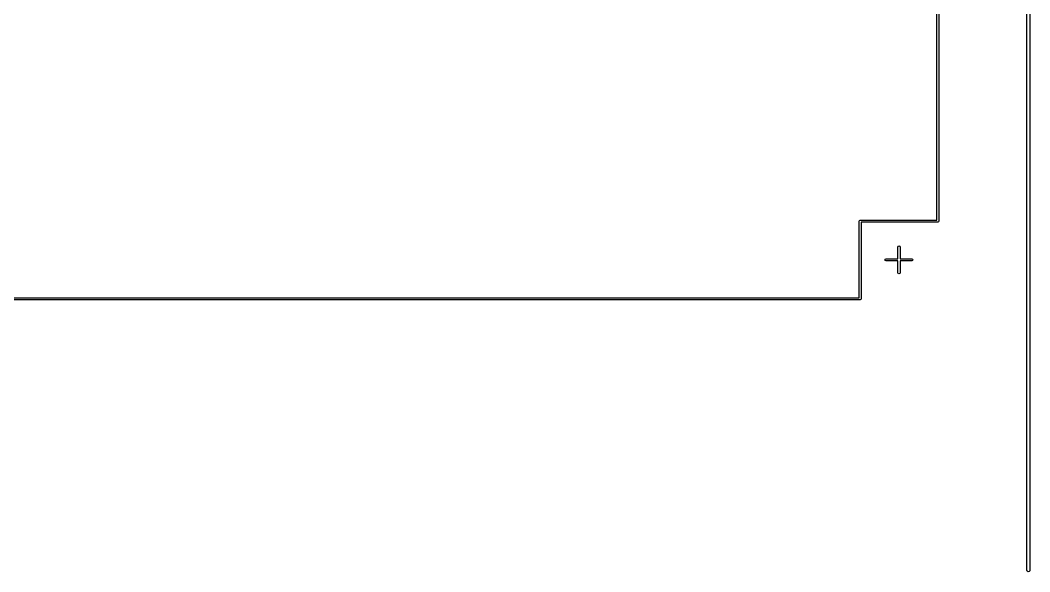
# Model space of a CAD drawing. Extents: x -6.27 to 3.33, y -1.72 to 6.81.
# Drawn here: x 1.381 to 3.333, y -1.718 to -0.652 of the extents above; entities that cross this region are included whole.
import ezdxf

# ---------------------------------------------------------------- set-up
doc = ezdxf.new("R2010")
doc.units = 0
doc.header["$MEASUREMENT"] = 0
doc.layers.add('BLACK', color=7, linetype='CONTINUOUS')

msp = doc.modelspace()

# ---------------------------------------------------------------- linework, layer by layer
at = {"layer": 'BLACK', "linetype": 'CONTINUOUS'}
for p, q in [((3.3276, -1.7153), (3.3276, 6.8097)), ((3.3335, 6.8097), (3.3335, -1.7153)), ((3.1535, -1.0383), (3.1535, 6.3847)), ((3.1575, 6.3847), (3.1575, -1.0403)), ((3.0035, -1.0403), (3.0041, -1.0389)), ((3.0035, -1.1883), (3.0035, -1.0403)), ((3.0041, -1.0389), (3.0055, -1.0383)), ((3.0055, -1.0383), (3.1535, -1.0383)), ((3.1555, -1.0422), (3.0075, -1.0422)), ((3.0075, -1.0422), (3.0075, -1.1903)), ((3.1569, -1.0416), (3.1555, -1.0422)), ((3.1575, -1.0403), (3.1569, -1.0416)), ((3.0785, -1.0903), (3.0791, -1.0889)), ((3.0785, -1.1133), (3.0785, -1.0903)), ((3.0791, -1.0889), (3.0805, -1.0883)), ((3.0805, -1.0883), (3.0819, -1.0889)), ((3.0819, -1.0889), (3.0825, -1.0903)), ((3.0825, -1.0903), (3.0825, -1.1133)), ((3.0535, -1.1153), (3.0541, -1.1139)), ((3.0541, -1.1166), (3.0535, -1.1153)), ((3.0541, -1.1139), (3.0555, -1.1133)), ((3.0555, -1.1172), (3.0541, -1.1166)), ((3.0555, -1.1133), (3.0785, -1.1133)), ((3.0785, -1.1172), (3.0555, -1.1172)), ((3.0785, -1.1403), (3.0785, -1.1172)), ((3.0825, -1.1133), (3.1055, -1.1133)), ((3.1055, -1.1172), (3.0825, -1.1172)), ((3.0825, -1.1172), (3.0825, -1.1403)), ((3.1055, -1.1133), (3.1069, -1.1139)), ((3.1069, -1.1166), (3.1055, -1.1172)), ((3.1069, -1.1139), (3.1075, -1.1153)), ((3.1075, -1.1153), (3.1069, -1.1166)), ((3.0791, -1.1417), (3.0785, -1.1403)), ((3.0805, -1.1422), (3.0791, -1.1417)), ((3.0819, -1.1417), (3.0805, -1.1422)), ((3.0825, -1.1403), (3.0819, -1.1417)), ((0.0026, -1.1883), (3.0035, -1.1883)), ((3.0075, -1.1903), (3.0069, -1.1917)), ((3.0055, -1.1922), (0.0026, -1.1922)), ((3.0069, -1.1917), (3.0055, -1.1922)), ((3.3283, -1.7171), (3.3276, -1.7153)), ((3.33, -1.7182), (3.3283, -1.7171)), ((3.332, -1.7178), (3.33, -1.7182)), ((3.3333, -1.7163), (3.332, -1.7178)), ((3.3335, -1.7153), (3.3333, -1.7163))]:
    msp.add_line(p, q, dxfattribs=at)

doc.saveas('drawing.dxf')
